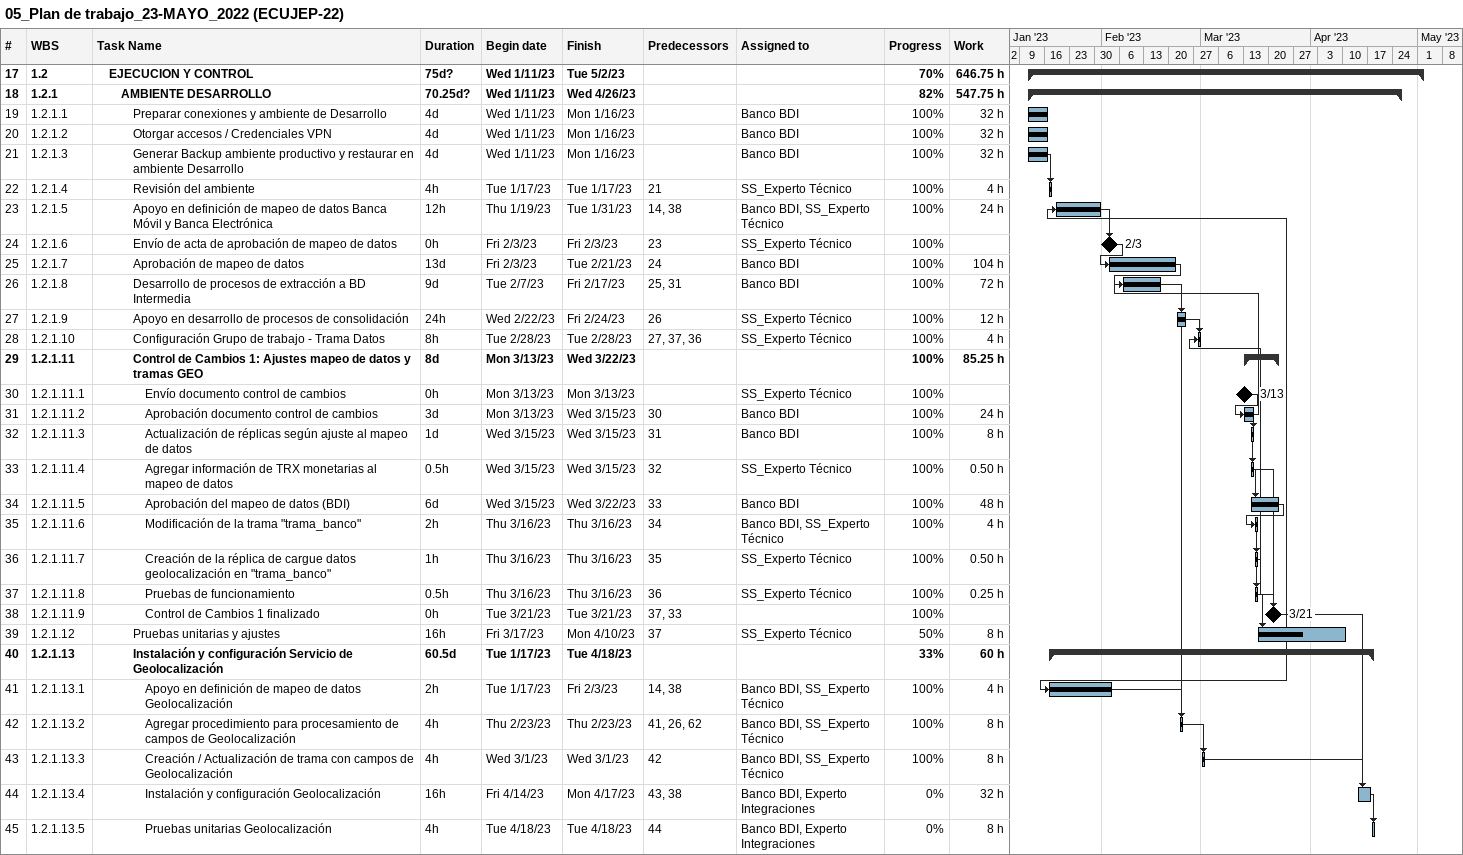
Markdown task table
05_Plan de trabajo_23-MAYO_2022 (ECUJEP-22)

| ID | WBS | Task | Duration | Start | Finish | Predecessors | Resources | % complete | Work (h) |
|---|---|---|---|---|---|---|---|---|---|
| 17 | 1.2 | **EJECUCION Y CONTROL** | 75d? | 2023-01-11 | 2023-05-02 |  |  | 70 | 646.75 |
| 18 | 1.2.1 | **AMBIENTE DESARROLLO** | 70.25d? | 2023-01-11 | 2023-04-26 |  |  | 82 | 547.75 |
| 19 | 1.2.1.1 | Preparar conexiones y ambiente de Desarrollo | 4d | 2023-01-11 | 2023-01-16 |  | Banco BDI | 100 | 32 |
| 20 | 1.2.1.2 | Otorgar accesos / Credenciales VPN | 4d | 2023-01-11 | 2023-01-16 |  | Banco BDI | 100 | 32 |
| 21 | 1.2.1.3 | Generar Backup ambiente productivo y restaurar en ambiente Desarrollo | 4d | 2023-01-11 | 2023-01-16 |  | Banco BDI | 100 | 32 |
| 22 | 1.2.1.4 | Revisión del ambiente | 4h | 2023-01-17 | 2023-01-17 | 21 | SS_Experto Técnico | 100 | 4 |
| 23 | 1.2.1.5 | Apoyo en definición de mapeo de datos Banca Móvil y Banca Electrónica | 12h | 2023-01-19 | 2023-01-31 | 14, 38 | Banco BDI, SS_Experto Técnico | 100 | 24 |
| 24 | 1.2.1.6 | Envío de acta de aprobación de mapeo de datos | 0h | 2023-02-03 | 2023-02-03 | 23 | SS_Experto Técnico | 100 |  |
| 25 | 1.2.1.7 | Aprobación de mapeo de datos | 13d | 2023-02-03 | 2023-02-21 | 24 | Banco BDI | 100 | 104 |
| 26 | 1.2.1.8 | Desarrollo de procesos de extracción a BD Intermedia | 9d | 2023-02-07 | 2023-02-17 | 25, 31 | Banco BDI | 100 | 72 |
| 27 | 1.2.1.9 | Apoyo en desarrollo de procesos de consolidación | 24h | 2023-02-22 | 2023-02-24 | 26 | SS_Experto Técnico | 100 | 12 |
| 28 | 1.2.1.10 | Configuración Grupo de trabajo - Trama Datos | 8h | 2023-02-28 | 2023-02-28 | 27, 37, 36 | SS_Experto Técnico | 100 | 4 |
| 29 | 1.2.1.11 | **Control de Cambios 1: Ajustes mapeo de datos y tramas GEO** | 8d | 2023-03-13 | 2023-03-22 |  |  | 100 | 85.25 |
| 30 | 1.2.1.11.1 | Envío documento control de cambios | 0h | 2023-03-13 | 2023-03-13 |  | SS_Experto Técnico | 100 |  |
| 31 | 1.2.1.11.2 | Aprobación documento control de cambios | 3d | 2023-03-13 | 2023-03-15 | 30 | Banco BDI | 100 | 24 |
| 32 | 1.2.1.11.3 | Actualización de réplicas según ajuste al mapeo de datos | 1d | 2023-03-15 | 2023-03-15 | 31 | Banco BDI | 100 | 8 |
| 33 | 1.2.1.11.4 | Agregar información de TRX monetarias al mapeo de datos | 0.5h | 2023-03-15 | 2023-03-15 | 32 | SS_Experto Técnico | 100 | 0.50 |
| 34 | 1.2.1.11.5 | Aprobación del mapeo de datos (BDI) | 6d | 2023-03-15 | 2023-03-22 | 33 | Banco BDI | 100 | 48 |
| 35 | 1.2.1.11.6 | Modificación de la trama "trama_banco" | 2h | 2023-03-16 | 2023-03-16 | 34 | Banco BDI, SS_Experto Técnico | 100 | 4 |
| 36 | 1.2.1.11.7 | Creación de la réplica de cargue datos geolocalización en "trama_banco" | 1h | 2023-03-16 | 2023-03-16 | 35 | SS_Experto Técnico | 100 | 0.50 |
| 37 | 1.2.1.11.8 | Pruebas de funcionamiento | 0.5h | 2023-03-16 | 2023-03-16 | 36 | SS_Experto Técnico | 100 | 0.25 |
| 38 | 1.2.1.11.9 | Control de Cambios 1 finalizado | 0h | 2023-03-21 | 2023-03-21 | 37, 33 |  | 100 |  |
| 39 | 1.2.1.12 | Pruebas unitarias y ajustes | 16h | 2023-03-17 | 2023-04-10 | 37 | SS_Experto Técnico | 50 | 8 |
| 40 | 1.2.1.13 | **Instalación y configuración Servicio de Geolocalización** | 60.5d | 2023-01-17 | 2023-04-18 |  |  | 33 | 60 |
| 41 | 1.2.1.13.1 | Apoyo en definición de mapeo de datos Geolocalización | 2h | 2023-01-17 | 2023-02-03 | 14, 38 | Banco BDI, SS_Experto Técnico | 100 | 4 |
| 42 | 1.2.1.13.2 | Agregar procedimiento para procesamiento de campos de Geolocalización | 4h | 2023-02-23 | 2023-02-23 | 41, 26, 62 | Banco BDI, SS_Experto Técnico | 100 | 8 |
| 43 | 1.2.1.13.3 | Creación / Actualización de trama con campos de Geolocalización | 4h | 2023-03-01 | 2023-03-01 | 42 | Banco BDI, SS_Experto Técnico | 100 | 8 |
| 44 | 1.2.1.13.4 | Instalación y configuración Geolocalización | 16h | 2023-04-14 | 2023-04-17 | 43, 38 | Banco BDI, Experto Integraciones | 0 | 32 |
| 45 | 1.2.1.13.5 | Pruebas unitarias Geolocalización | 4h | 2023-04-18 | 2023-04-18 | 44 | Banco BDI, Experto Integraciones | 0 | 8 |
